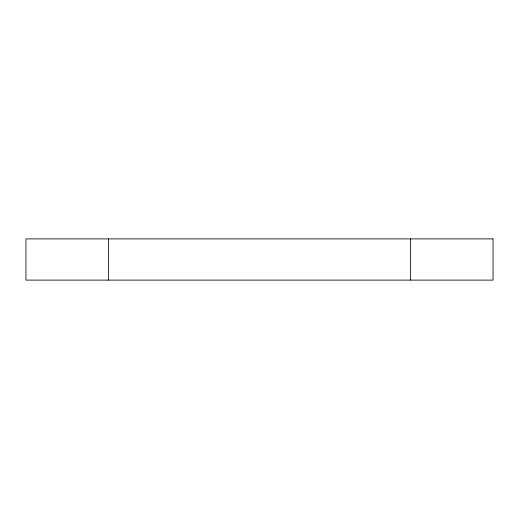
<?xml version="1.0" encoding="UTF-8"?>
<svg xmlns="http://www.w3.org/2000/svg" width="519" height="519" viewBox="0 0 519 519"><rect width="100%" height="100%" fill="white"/><g stroke="black" fill="none" stroke-linecap="round" stroke-linejoin="round"><path stroke-width="0.78" d="M410.62 238.896L410.62 280.104M108.38 238.896L108.38 280.104M493.05 238.896L25.95 238.896L25.95 280.104L493.05 280.104L493.05 238.896"/></g></svg>
